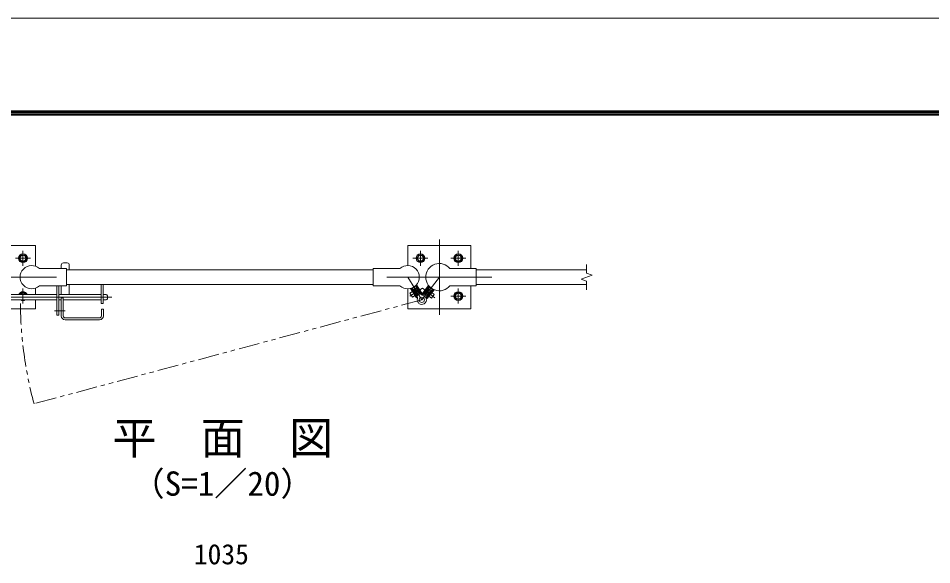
# Model space of a CAD drawing. Units: millimetres, scale not verified. Extents: x -4200 to 4200, y -2970 to 2970.
# Drawn here: x -2585 to -413, y 1672 to 2970 of the extents above; entities that cross this region are included whole.
import ezdxf
from ezdxf.enums import TextEntityAlignment as Align

# ---------------------------------------------------------------- set-up
doc = ezdxf.new("R2010")
doc.units = ezdxf.units.MM
doc.header["$LTSCALE"] = 20
doc.linetypes.add('USER1', pattern=[50.8, 31.75, -6.35, 6.35, -6.35])
doc.linetypes.add('USER2', pattern=[5, 2.5, -0.5, 0.5, -0.5, 0.5, -0.5])
doc.layers.add('0-0_D-TTL-TXT', color=7, linetype='Continuous')
for name, color, linetype, lineweight in [('0-1_D-BMK', 2, 'USER1', 13), ('0-2_D-STR1', 1, 'Continuous', 18), ('0-3_D-STR3', 3, 'Continuous', 13), ('0-4_D-STR-DIM', 7, 'Continuous', 9), ('0-5_0', 3, 'Continuous', 18), ('0-8_D-TTL', 7, 'Continuous', 9)]:
    doc.layers.add(name, color=color, linetype=linetype, lineweight=lineweight)
doc.styles.add('ＭＳ ゴシック', font='')
doc.styles.get('ＭＳ ゴシック').set_extended_font_data('MS Gothic')

# ---------------------------------------------------------------- blocks, each defined once
blk = doc.blocks.new('M10-平')
at = {"layer": '0-5_0'}
blk.add_lwpolyline([(152.6, -88.1), (152.6, 88.1), (0, 176.2), (-152.6, 88.1), (-152.6, -88.1), (0, -176.2)], close=True, dxfattribs=at)
for radius in [210, 138.5]:
    blk.add_circle((0, 0), radius, dxfattribs=at)

msp = doc.modelspace()

# ---------------------------------------------------------------- linework, layer by layer
at = {"layer": '0-1_D-BMK'}
for p, q in [((-1583.73, 2265.61), (-1583.73, 2444.55)), ((-2573.73, 2382.16), (-2573.73, 2418)), ((-1628.73, 2382.16), (-1628.73, 2418)), ((-1538.73, 2382.16), (-1538.73, 2418)), ((-2591.64, 2400.08), (-2555.81, 2400.08)), ((-1610.81, 2400.08), (-1646.64, 2400.08)), ((-1520.81, 2400.08), (-1556.64, 2400.08)), ((-2743.73, 2355.08), (-2493.73, 2355.08)), ((-1708.73, 2355.08), (-1458.73, 2355.08)), ((-1658.88, 2355.08), (-1625.45, 2301.26)), ((-1583.73, 2355.08), (-1625.45, 2301.26)), ((-2573.73, 2292.16), (-2573.73, 2328)), ((-1623.88, 2329.08), (-1654.32, 2310.18)), ((-1624.24, 2329.17), (-1594.79, 2306.34)), ((-1538.73, 2292.16), (-1538.73, 2328)), ((-2680.04, 2307.38), (-2362.38, 2307.38)), ((-1520.81, 2310.08), (-1556.64, 2310.08)), ((-2498.5, 2274.88), (-2473.36, 2274.88))]:
    msp.add_line(p, q, dxfattribs=at)
at = {"layer": '0-1_D-BMK', "linetype": 'USER2'}
msp.add_line((-1625.45, 2301.26), (-2547.47, 2054.21), dxfattribs=at)
msp.add_arc((-1625.45, 2301.26), 954.54, 180.5332, 195, dxfattribs=at)
at = {"layer": '0-2_D-STR1'}
for p, q in [((-2470.58, 2372.58), (-1741.38, 2372.58)), ((-1496.23, 2372.58), (-1233.73, 2372.58)), ((-2470.58, 2337.58), (-1741.38, 2337.58)), ((-1496.23, 2337.58), (-1233.73, 2337.58))]:
    msp.add_line(p, q, dxfattribs=at)
at = {"layer": '0-3_D-STR3'}
for p, q in [((-2534.58, 2375.43), (-2470.58, 2375.43)), ((-2482.58, 2383.88), (-2482.58, 2375.43)), ((-2477.58, 2388.88), (-2468.58, 2388.88)), ((-2463.58, 2383.88), (-2463.58, 2372.58)), ((-1677.37, 2375.43), (-1741.38, 2375.43)), ((-1558.58, 2375.43), (-1496.23, 2375.43)), ((-2543.73, 2329.22), (-2543.73, 2313.88)), ((-2488.58, 2334.73), (-2488.58, 2264.88)), ((-2482.58, 2334.73), (-2482.58, 2313.88)), ((-2463.58, 2337.58), (-2463.58, 2313.88)), ((-2387.58, 2337.58), (-2387.58, 2292.38)), ((-2383.08, 2337.58), (-2383.08, 2292.38)), ((-1637.92, 2305.6), (-1652.1, 2328.43)), ((-1635.99, 2306.85), (-1649.81, 2329.12)), ((-1647.48, 2329.14), (-1647.8, 2327.76)), ((-1647.8, 2327.76), (-1636.16, 2309.02)), ((-1647.48, 2329.14), (-1640.68, 2333.36)), ((-1646.48, 2325.64), (-1644.78, 2326.7)), ((-1644.78, 2326.7), (-1635.28, 2311.4)), ((-1640.68, 2333.36), (-1639.3, 2333.04)), ((-1639.68, 2329.86), (-1637.98, 2330.92)), ((-1639.68, 2329.86), (-1630.19, 2314.57)), ((-1625.79, 2313.18), (-1639.62, 2335.45)), ((-1639.3, 2333.04), (-1627.66, 2314.29)), ((-1623.84, 2314.39), (-1637.99, 2337.19)), ((-1624.7, 2315.78), (-1609.44, 2335.46)), ((-1623.88, 2313.08), (-1607.95, 2333.64)), ((-1608.34, 2328.23), (-1619.37, 2314.01)), ((-1603.6, 2324.56), (-1614.63, 2310.33)), ((-1614.4, 2305.73), (-1598.46, 2326.28)), ((-1600.49, 2325.31), (-1614.01, 2307.87)), ((-1612.58, 2304.32), (-1596.33, 2325.29)), ((-1609.92, 2329.46), (-1608.34, 2328.23)), ((-1606.99, 2331.61), (-1600.66, 2326.71)), ((-1603.6, 2324.56), (-1602.02, 2323.33)), ((-1600.66, 2326.71), (-1600.49, 2325.31)), ((-2616.43, 2313.88), (-2493.08, 2313.88)), ((-2567.1, 2313.87), (-2569.32, 2317.71)), ((-2488.58, 2313.88), (-2387.58, 2313.88)), ((-2482.58, 2305.88), (-2482.58, 2262.88)), ((-2482.58, 2305.88), (-2478.08, 2305.88)), ((-2478.08, 2305.88), (-2478.08, 2262.88)), ((-2383.08, 2313.88), (-2376.08, 2313.88)), ((-2373.08, 2310.88), (-2373.08, 2303.88)), ((-1653.78, 2316.93), (-1647.41, 2320.89)), ((-1647.98, 2307.59), (-1653.78, 2316.93)), ((-1647.98, 2307.59), (-1641.61, 2311.55)), ((-1645.46, 2322.1), (-1644.61, 2322.63)), ((-1638.81, 2313.29), (-1644.61, 2322.63)), ((-1639.66, 2312.76), (-1638.81, 2313.29)), ((-1635.99, 2306.85), (-1637.94, 2305.63)), ((-1636.98, 2310.35), (-1635.28, 2311.4)), ((-1630.19, 2314.57), (-1628.49, 2315.62)), ((-1625.79, 2313.18), (-1623.84, 2314.39)), ((-1623.88, 2313.08), (-1624.8, 2313.79)), ((-1620.95, 2315.23), (-1619.37, 2314.01)), ((-1614.63, 2310.33), (-1613.05, 2309.11)), ((-1614.4, 2305.73), (-1612.58, 2304.32)), ((-1611.02, 2311.72), (-1604.28, 2320.42)), ((-1611.02, 2311.72), (-1610.23, 2311.11)), ((-1608.41, 2309.7), (-1602.48, 2305.1)), ((-1604.28, 2320.42), (-1603.49, 2319.8)), ((-1602.48, 2305.1), (-1595.74, 2313.8)), ((-1601.67, 2318.39), (-1595.74, 2313.8)), ((-2616.43, 2300.88), (-2493.08, 2300.88)), ((-2488.58, 2300.88), (-2482.58, 2300.88)), ((-2478.08, 2300.88), (-2387.58, 2300.88)), ((-2387.58, 2292.38), (-2383.08, 2292.38)), ((-2383.08, 2300.88), (-2376.08, 2300.88)), ((-2387.08, 2278.88), (-2387.08, 2262.88)), ((-2387.08, 2278.88), (-2382.58, 2278.88)), ((-2382.58, 2278.88), (-2382.58, 2262.88)), ((-2473.58, 2258.38), (-2391.58, 2258.38)), ((-2473.58, 2253.88), (-2391.58, 2253.88))]:
    msp.add_line(p, q, dxfattribs=at)
for points in [[(-2693.73, 2375.43), (-2693.73, 2430.08), (-2543.73, 2430.08), (-2543.73, 2380.94)], [(-1508.73, 2375.43), (-1508.73, 2430.08), (-1658.73, 2430.08), (-1658.73, 2382.58)], [(-2534.58, 2334.73), (-2470.58, 2334.73), (-2470.58, 2375.43)], [(-1677.37, 2334.73), (-1741.38, 2334.73), (-1741.38, 2375.43)], [(-1558.58, 2334.73), (-1496.23, 2334.73), (-1496.23, 2375.43)], [(-2543.73, 2300.88), (-2543.73, 2280.08), (-2693.73, 2280.08), (-2693.73, 2334.73)], [(-2493.08, 2334.73), (-2493.08, 2264.88), (-2488.58, 2264.88)], [(-1658.73, 2327.58), (-1658.73, 2280.08), (-1508.73, 2280.08), (-1508.73, 2334.73)], [(-1606.99, 2331.61), (-1608.39, 2331.43), (-1621.91, 2313.99)], [(-2569.32, 2317.71), (-2578.13, 2317.71), (-2580.34, 2313.88)]]:
    msp.add_lwpolyline(points, dxfattribs=at)
msp.add_circle((-1625.45, 2301.26), 6.3, dxfattribs=at)
for centre, radius, start, end in [((-2553.08, 2355.08), 27.5, 47.73142, 312.26858), ((-2477.58, 2383.88), 5, 90, 180), ((-2468.58, 2383.88), 5, 0, 90), ((-1658.88, 2355.08), 27.5, 227.73142, 132.26858), ((-1583.73, 2355.08), 32.35, 38.9806, 321.0194), ((-2573.73, 2310.08), 10.5, 21.21557, 158.78443), ((-2573.73, 2310.08), 6.93, 33.27718, 146.72282), ((-2376.08, 2310.88), 3, 0, 90), ((-2376.08, 2303.88), 3, 270, 0), ((-1625.45, 2301.26), 10.8, 161.10578, 82.57528), ((-1640.4, 2306.38), 5, 341.10578, 31.84053), ((-1623.41, 2316.93), 5, 211.84053, 262.57528), ((-1625.86, 2317.06), 5, 281.21846, 322.21032), ((-1610.06, 2304.8), 5, 142.21032, 192.94508), ((-2573.73, 2310.08), 10.5, 241.17846, 298.82154), ((-2473.58, 2262.88), 9, 180, 270), ((-2473.58, 2262.88), 4.5, 180, 270), ((-2391.58, 2262.88), 4.5, 270, 0), ((-2391.58, 2262.88), 9, 270, 0)]:
    msp.add_arc(centre, radius, start, end, dxfattribs=at)
at = {"layer": '0-4_D-STR-DIM'}
for p, q in [((-1233.73, 2364.7), (-1233.73, 2385.08)), ((-1246.94, 2350.27), (-1220.51, 2359.89)), ((-1233.73, 2345.46), (-1246.94, 2350.27)), ((-1220.51, 2359.89), (-1233.73, 2364.7)), ((-1233.73, 2325.08), (-1233.73, 2345.46))]:
    msp.add_line(p, q, dxfattribs=at)
at = {"layer": '0-8_D-TTL', "color": 2, "lineweight": 18}
msp.add_lwpolyline([(-4199.68, 2970.23), (4200.32, 2970.23), (4200.32, -2969.77), (-4199.68, -2969.77)], close=True, dxfattribs=at)
at = {"layer": '0-8_D-TTL'}
for points in [[(-3929.68, 2750.23), (3930.32, 2750.23), (3930.32, -2749.77), (-3929.68, -2749.77)], [(-3927.18, 2747.73), (3927.82, 2747.73), (3927.82, -2747.27), (-3927.18, -2747.27)], [(-3924.68, 2745.23), (3925.32, 2745.23), (3925.32, -2744.77), (-3924.68, -2744.77)], [(-3922.18, 2742.73), (3922.82, 2742.73), (3922.82, -2742.27), (-3922.18, -2742.27)], [(-3919.68, 2740.23), (3920.32, 2740.23), (3920.32, -2739.77), (-3919.68, -2739.77)]]:
    msp.add_lwpolyline(points, close=True, dxfattribs=at)

# ---------------------------------------------------------------- block references
at = {"layer": '0-3_D-STR3', "yscale": 0.05}
for p, xscale, rotation in [((-2573.73, 2400.08), -0.05, 330), ((-1628.73, 2400.08), 0.05, 30), ((-1538.73, 2400.08), 0.05, 30), ((-1538.73, 2310.08), 0.05, 30)]:
    msp.add_blockref('M10-平', p, dxfattribs=dict(at, xscale=xscale, rotation=rotation))

# ---------------------------------------------------------------- texts
at = {"layer": '0-0_D-TTL-TXT', "style": 'ＭＳ ゴシック'}
for s, height, p in [('平\u3000面\u3000図', 76.98, (-2361.12, 1911.55)), ('（S=1／20）', 57.77, (-2315.64, 1818.36))]:
    msp.add_text(s, height=height, dxfattribs=at).set_placement(p, align=Align.BOTTOM_LEFT)
at = {"layer": '0-4_D-STR-DIM', "style": 'ＭＳ ゴシック'}
msp.add_text('1035', height=48.09, dxfattribs=at).set_placement((-2167.48, 1658.34), align=Align.BOTTOM_LEFT)

doc.saveas('drawing.dxf')
